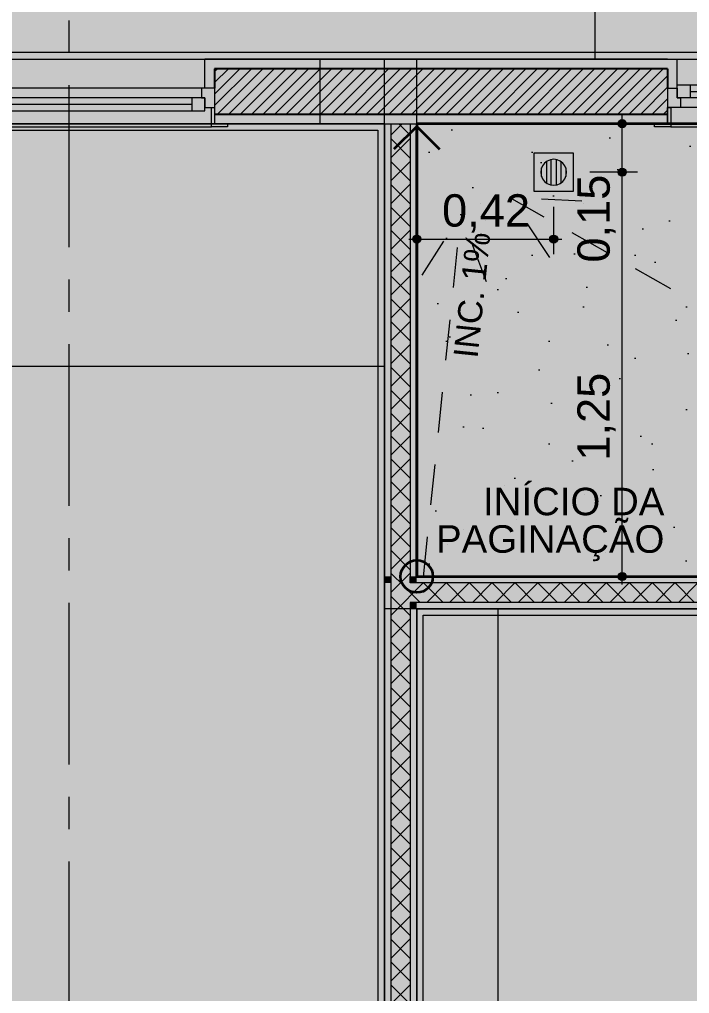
# Model space of a CAD drawing. Header units: metres. Extents: x -77 to -41.1, y -68 to -27.7.
# Drawn here: x -60.292 to -58.221, y -49.99 to -46.978 of the extents above; entities that cross this region are included whole.
import ezdxf
from ezdxf.enums import TextEntityAlignment as Align

# ---------------------------------------------------------------- set-up
doc = ezdxf.new("R2010")
doc.units = ezdxf.units.M
doc.header["$MEASUREMENT"] = 0
for name, pattern in [('Dashed', [0.07, 0.045, -0.025]), ('Dot & Dashed', [0.6, 0.5, -0.05, 0, -0.05]), ('HIDDEN2', [0.1875, 0.125, -0.0625])]:
    doc.linetypes.add(name, pattern=pattern)
for name, color, linetype, lineweight in [('0_Caneta_No__99', 7, 'Continuous', 20), ('Concreto moldado in loco_Pilares.IFC Model_Caneta_No__241', 7, 'Continuous', 13), ('Concreto moldado in loco_Pilares.IFC Model_Caneta_No__4', 7, 'Continuous', 20), ('Janelas Archicad_Caneta_No__10', 7, 'Continuous', 5), ('Janelas Archicad_Caneta_No__241', 7, 'Continuous', 13), ('LAJES.EST_Caneta_No__96', 252, 'Continuous', 0), ('NOTAS PISOS_Caneta_No__98', 7, 'Continuous', 0), ('PAREDE CONSTRUIR_Caneta_No__241', 7, 'Continuous', 13), ('PAREDE CONSTRUIR_Caneta_No__3', 7, 'Continuous', 25), ('PAREDE CONSTRUIR_Caneta_No__83', 84, 'Continuous', 0), ('PISO - Rodapé_Caneta_No__11', 7, 'Continuous', 5), ('PISO_Caneta_No__1', 7, 'Continuous', 35), ('PISO_Caneta_No__241', 7, 'Continuous', 13), ('RALO_Caneta_No__96', 252, 'Continuous', 0)]:
    doc.layers.add(name, color=color, linetype=linetype, lineweight=lineweight)
for name, color, linetype in [('Concreto moldado in loco_Pilares.IFC Model', 7, 'Continuous'), ('COTAS PISOS', 7, 'Continuous'), ('Janelas Archicad', 7, 'Continuous'), ('PAREDE CONSTRUIR', 7, 'Continuous')]:
    doc.layers.add(name, color=color, linetype=linetype)
for name, color, linetype, lineweight, true_color in [('COTAS PISOS_Caneta_No__25', 7, 'Continuous', 13, 0x982312), ('Janelas Archicad_Caneta_No__9', 7, 'Continuous', 5, 0x020202), ('LAJES.EST_Caneta_No__18', 7, 'Continuous', 0, 0xdfdfdf), ('LAJES.EST_Caneta_No__254', 7, 'Continuous', 0, 0xd1c9ad), ('NOTAS PISOS_Caneta_No__12', 7, 'Continuous', 0, 0x030303), ('PISO_Caneta_No__24', 7, 'Continuous', 40, 0x851f10), ('PISO_Caneta_No__97', 7, 'Continuous', 5, 0x6b6b6b), ('RALO_Caneta_No__19', 7, 'Continuous', 0, 0xe9e9e9), ('ZONA_Caneta_No__56', 7, 'Continuous', 0, 0xffe495)]:
    doc.layers.add(name, color=color, linetype=linetype, lineweight=lineweight, true_color=true_color)
doc.styles.add('GENERATED_STYLE_1', font='arial.ttf')
doc.dimstyles.new('GENERATED_STYLE__1', dxfattribs={"dimtxt": 0.1, "dimasz": 0.0475, "dimexe": 0.18, "dimexo": 0.1, "dimgap": 0, "dimtad": 1, "dimtih": 1, "dimtoh": 1, "dimzin": 0, "dimdsep": 46, "dimtxsty": 'GENERATED_STYLE_1', "dimblk": 'ARROWHEAD_11', "dimblk1": 'ARROWHEAD_11', "dimblk2": 'ARROWHEAD_11', "dimcen": 0.09, "dimclrd": 256, "dimclre": 256, "dimclrt": 256, "dimadec": 0, "dimazin": 0, "dimtfac": 1, "dimtdec": 4, "dimtmove": 0, "dimatfit": 3, "dimfxl": 0, "dimtolj": 1, "dimtzin": 0, "dimarcsym": 0})
doc.dimstyles.new('GENERATED_STYLE__2', dxfattribs={"dimtxt": 0.1, "dimasz": 0.0475, "dimexe": 0.18, "dimexo": 0.1, "dimgap": 0, "dimtad": 1, "dimzin": 0, "dimdsep": 46, "dimtxsty": 'GENERATED_STYLE_1', "dimblk": 'ARROWHEAD_11', "dimblk1": 'ARROWHEAD_11', "dimblk2": 'ARROWHEAD_11', "dimcen": 0.09, "dimclrd": 256, "dimclre": 256, "dimclrt": 256, "dimadec": 0, "dimazin": 0, "dimtfac": 1, "dimtdec": 4, "dimtmove": 0, "dimatfit": 3, "dimfxl": 0, "dimtolj": 1, "dimtzin": 0, "dimarcsym": 0})
pattern_1 = [(45, (0, 0.5), (-0.159099, 0.159099), [0, -0.15, 0, -0.225]), (110, (0.5, 0.5), (0.21143084, 0.07695453), [0, -0.11, 0, -0.19])]
pattern_2 = [(45, (0, 0), (-0.03535534, 0.03535534), []), (135, (0, 0), (0.03535534, 0.03535534), [])]
pattern_3 = [(45, (0, 0), (-0.0176776695, 0.0176776695), [])]

# ---------------------------------------------------------------- blocks, each defined once
blk = doc.blocks.new('Horizontal Multi-Sash Window 26_5')
at = {"layer": 'Janelas Archicad', "linetype": 'Continuous', "lineweight": 0, "true_color": 0xffffff}
for points in [[(-1.25, 0), (1.25, 0), (1.25, 0.05), (1.24, 0.06), (-1.24, 0.06), (-1.25, 0.05)], [(-1.25, 0), (-1.25, -0.06), (-1.21, -0.06), (-1.21, -0.03), (-1.22, -0.03), (-1.22, 0)], [(-1.22, 0.01), (-1.22, -0.03), (-1.18, -0.03), (-1.18, 0.01)], [(-0.46, 0.01), (-1.18, 0.01), (-1.18, -0.03), (-1.21, -0.03), (-1.21, -0.06), (-0.43, -0.06), (-0.43, -0.03), (-0.46, -0.03)], [(-0.46, -0.03), (-0.46, 0.01), (-1.18, 0.01), (-1.18, -0.03)], [(-0.42, -0.03), (-0.42, 0.01), (-0.46, 0.01), (-0.46, -0.03)], [(-0.41, -0.06), (-0.41, 0), (-0.42, 0), (-0.42, -0.03), (-0.43, -0.03), (-0.43, -0.06)], [(-0.41, 0), (-0.41, -0.06), (-0.39, -0.06), (-0.39, -0.03), (-0.4, -0.03), (-0.4, 0)], [(-0.4, 0.01), (-0.4, -0.03), (-0.36, -0.03), (-0.36, 0.01)], [(0.36, 0.01), (-0.36, 0.01), (-0.36, -0.03), (-0.39, -0.03), (-0.39, -0.06), (0.39, -0.06), (0.39, -0.03), (0.36, -0.03)], [(0.36, -0.03), (0.36, 0.01), (-0.36, 0.01), (-0.36, -0.03)], [(0.4, -0.03), (0.4, 0.01), (0.36, 0.01), (0.36, -0.03)], [(0.41, -0.06), (0.41, 0), (0.4, 0), (0.4, -0.03), (0.39, -0.03), (0.39, -0.06)], [(0.41, 0), (0.41, -0.06), (0.43, -0.06), (0.43, -0.03), (0.42, -0.03), (0.42, 0)], [(0.42, 0.01), (0.42, -0.03), (0.46, -0.03), (0.46, 0.01)], [(1.18, 0.01), (0.46, 0.01), (0.46, -0.03), (0.43, -0.03), (0.43, -0.06), (1.21, -0.06), (1.21, -0.03), (1.18, -0.03)], [(1.18, -0.03), (1.18, 0.01), (0.46, 0.01), (0.46, -0.03)], [(1.22, -0.03), (1.22, 0.01), (1.18, 0.01), (1.18, -0.03)], [(1.25, -0.06), (1.25, 0), (1.22, 0), (1.22, -0.03), (1.21, -0.03), (1.21, -0.06)]]:
    blk.add_hatch(color=7, dxfattribs=at).paths.add_polyline_path(points)
at = {"layer": 'Janelas Archicad_Caneta_No__10', "color": 7, "linetype": 'Continuous', "lineweight": 5}
for p, q in [((-1.24, 0.06), (-1.29, 0.06)), ((-1.29, 0.06), (-1.29, 0.05)), ((-1.29, 0.05), (-1.24, 0.05)), ((-1.24, 0.05), (-1.25, 0.05)), ((-1.25, 0.05), (-1.25, 0)), ((-1.24, 0.05), (-1.24, 0.06)), ((-1.24, 0), (-1.24, 0.05)), ((1.29, 0.06), (1.24, 0.06)), ((1.24, 0.06), (1.24, 0.05)), ((1.25, 0.05), (1.24, 0.05)), ((1.24, 0.05), (1.24, 0)), ((1.24, 0.05), (1.29, 0.05)), ((1.25, 0), (1.25, 0.05)), ((1.29, 0.05), (1.29, 0.06)), ((-1.25, 0), (-1.24, 0)), ((1.24, 0), (1.25, 0))]:
    blk.add_line(p, q, dxfattribs=at)
at = {"layer": 'Janelas Archicad_Caneta_No__241', "color": 7, "linetype": 'Continuous', "lineweight": 13}
for p, q in [((-1.29, 0.05), (-1.25, 0.05)), ((-1.25, 0.02), (-1.25, 0.05)), ((1.25, 0.02), (1.25, 0.05)), ((1.25, 0.05), (1.29, 0.05)), ((-1.25, 0), (-1.25, 0.02)), ((-1.25, -0.06), (-1.25, 0)), ((1.25, 0), (1.25, 0.02)), ((1.25, -0.06), (1.25, 0)), ((-1.22, -0.06), (-1.22, -0.15)), ((1.22, -0.06), (1.22, -0.15)), ((-1.25, -0.15), (-1.22, -0.15)), ((1.25, -0.15), (1.22, -0.15))]:
    blk.add_line(p, q, dxfattribs=at)
at = {"layer": 'Janelas Archicad_Caneta_No__9', "color": 18, "linetype": 'Dashed', "lineweight": 5, "true_color": 0x020202}
blk.add_line((-1.25, 0.05), (1.25, 0.05), dxfattribs=at)
at = {"layer": 'Janelas Archicad_Caneta_No__9', "color": 18, "linetype": 'Continuous', "lineweight": 5, "true_color": 0x020202}
for p, q in [((-1.24, 0.06), (1.24, 0.06)), ((-1.25, 0), (-1.22, 0)), ((-1.22, 0.01), (-1.18, 0.01)), ((-1.22, -0.03), (-1.22, 0.01)), ((-1.22, 0), (-1.22, -0.03)), ((-1.18, 0.01), (-0.46, 0.01)), ((-1.18, 0.01), (-1.18, -0.03)), ((-1.18, 0.01), (-0.46, 0.01)), ((-0.46, -0.03), (-0.46, 0.01)), ((-0.46, 0.01), (-0.42, 0.01)), ((-0.42, 0.01), (-0.42, -0.03)), ((-0.42, -0.03), (-0.42, 0)), ((-0.42, 0), (-0.41, 0)), ((-0.41, 0), (-0.4, 0)), ((-0.4, 0.01), (-0.36, 0.01)), ((-0.4, -0.03), (-0.4, 0.01)), ((-0.4, 0), (-0.4, -0.03)), ((-0.36, 0.01), (0.36, 0.01)), ((-0.36, 0.01), (-0.36, -0.03)), ((-0.36, 0.01), (0.36, 0.01)), ((0.36, -0.03), (0.36, 0.01)), ((0.36, 0.01), (0.4, 0.01)), ((0.4, 0.01), (0.4, -0.03)), ((0.4, -0.03), (0.4, 0)), ((0.4, 0), (0.41, 0)), ((0.41, 0), (0.42, 0)), ((0.42, 0.01), (0.46, 0.01)), ((0.42, -0.03), (0.42, 0.01)), ((0.42, 0), (0.42, -0.03)), ((0.46, 0.01), (1.18, 0.01)), ((0.46, 0.01), (0.46, -0.03)), ((0.46, 0.01), (1.18, 0.01)), ((1.18, -0.03), (1.18, 0.01)), ((1.18, 0.01), (1.22, 0.01)), ((1.22, 0.01), (1.22, -0.03)), ((1.22, -0.03), (1.22, 0)), ((1.22, 0), (1.25, 0)), ((-1.22, -0.03), (-1.21, -0.03)), ((-1.18, -0.03), (-1.22, -0.03)), ((-1.21, -0.03), (-1.21, -0.06)), ((-1.18, -0.01), (-0.46, -0.01)), ((-0.46, -0.03), (-1.18, -0.03)), ((-0.42, -0.03), (-0.46, -0.03)), ((-0.43, -0.06), (-0.43, -0.03)), ((-0.43, -0.03), (-0.42, -0.03)), ((-0.4, -0.03), (-0.39, -0.03)), ((-0.36, -0.03), (-0.4, -0.03)), ((-0.39, -0.03), (-0.39, -0.06)), ((-0.36, -0.01), (0.36, -0.01)), ((0.36, -0.03), (-0.36, -0.03)), ((0.4, -0.03), (0.36, -0.03)), ((0.39, -0.06), (0.39, -0.03)), ((0.39, -0.03), (0.4, -0.03)), ((0.42, -0.03), (0.43, -0.03)), ((0.46, -0.03), (0.42, -0.03)), ((0.43, -0.03), (0.43, -0.06)), ((0.46, -0.01), (1.18, -0.01)), ((1.18, -0.03), (0.46, -0.03)), ((1.22, -0.03), (1.18, -0.03)), ((1.21, -0.06), (1.21, -0.03)), ((1.21, -0.03), (1.22, -0.03)), ((-1.21, -0.06), (-1.25, -0.06)), ((-0.43, -0.06), (-1.21, -0.06)), ((-0.41, -0.06), (-0.43, -0.06)), ((-0.39, -0.06), (-0.41, -0.06)), ((0.39, -0.06), (-0.39, -0.06)), ((0.41, -0.06), (0.39, -0.06)), ((0.43, -0.06), (0.41, -0.06)), ((1.21, -0.06), (0.43, -0.06)), ((1.25, -0.06), (1.21, -0.06)), ((-1.22, -0.15), (1.22, -0.15))]:
    blk.add_line(p, q, dxfattribs=at)
blk = doc.blocks.new('Horizontal Multi-Sash Window 26_2')
at = {"layer": 'Janelas Archicad', "linetype": 'Continuous', "lineweight": 0, "true_color": 0xffffff}
for points in [[(-0.4, 0), (-0.4, -0.06), (-0.36, -0.06), (-0.36, -0.03), (-0.37, -0.03), (-0.37, 0)], [(-0.37, 0.01), (-0.37, -0.03), (-0.33, -0.03), (-0.33, 0.01)], [(0.33, 0.01), (-0.33, 0.01), (-0.33, -0.03), (-0.36, -0.03), (-0.36, -0.06), (0.36, -0.06), (0.36, -0.03), (0.33, -0.03)], [(0.33, -0.03), (0.33, 0.01), (-0.33, 0.01), (-0.33, -0.03)], [(0.37, -0.03), (0.37, 0.01), (0.33, 0.01), (0.33, -0.03)], [(0.4, -0.06), (0.4, 0), (0.37, 0), (0.37, -0.03), (0.36, -0.03), (0.36, -0.06)], [(-0.4, -0.06), (-0.4, -0.11), (-0.39, -0.12), (0.39, -0.12), (0.4, -0.11), (0.4, -0.06)]]:
    blk.add_hatch(color=7, dxfattribs=at).paths.add_polyline_path(points)
at = {"layer": 'Janelas Archicad_Caneta_No__10', "color": 7, "linetype": 'Continuous', "lineweight": 5}
for p, q in [((-0.4, -0.11), (-0.4, -0.06)), ((-0.4, -0.06), (-0.39, -0.06)), ((-0.39, -0.06), (-0.39, -0.11)), ((0.39, -0.11), (0.39, -0.06)), ((0.39, -0.06), (0.4, -0.06)), ((0.4, -0.06), (0.4, -0.11)), ((-0.44, -0.12), (-0.44, -0.11)), ((-0.44, -0.11), (-0.39, -0.11)), ((-0.39, -0.12), (-0.44, -0.12)), ((-0.39, -0.11), (-0.4, -0.11)), ((-0.39, -0.11), (-0.39, -0.12)), ((0.4, -0.11), (0.39, -0.11)), ((0.39, -0.11), (0.44, -0.11)), ((0.39, -0.12), (0.39, -0.11)), ((0.44, -0.12), (0.39, -0.12)), ((0.44, -0.11), (0.44, -0.12))]:
    blk.add_line(p, q, dxfattribs=at)
at = {"layer": 'Janelas Archicad_Caneta_No__241', "color": 7, "linetype": 'Continuous', "lineweight": 13}
for p, q in [((-0.4, 0.09), (-0.37, 0.09)), ((-0.37, 0), (-0.37, 0.09)), ((0.4, 0.09), (0.37, 0.09)), ((0.37, 0), (0.37, 0.09)), ((-0.4, 0), (-0.4, -0.06)), ((0.4, 0), (0.4, -0.06)), ((-0.4, -0.06), (-0.4, -0.08)), ((0.4, -0.06), (0.4, -0.08)), ((-0.4, -0.08), (-0.4, -0.11)), ((0.4, -0.08), (0.4, -0.11)), ((-0.44, -0.11), (-0.4, -0.11)), ((0.4, -0.11), (0.44, -0.11))]:
    blk.add_line(p, q, dxfattribs=at)
at = {"layer": 'Janelas Archicad_Caneta_No__9', "color": 18, "linetype": 'Continuous', "lineweight": 5, "true_color": 0x020202}
for p, q in [((-0.37, 0.09), (0.37, 0.09)), ((-0.4, 0), (-0.37, 0)), ((-0.37, 0.01), (-0.33, 0.01)), ((-0.37, -0.03), (-0.37, 0.01)), ((-0.37, 0), (-0.37, -0.03)), ((-0.33, 0.01), (0.33, 0.01)), ((-0.33, 0.01), (-0.33, -0.03)), ((-0.33, 0.01), (0.33, 0.01)), ((0.33, -0.03), (0.33, 0.01)), ((0.33, 0.01), (0.37, 0.01)), ((0.37, 0.01), (0.37, -0.03)), ((0.37, -0.03), (0.37, 0)), ((0.37, 0), (0.4, 0)), ((-0.37, -0.03), (-0.36, -0.03)), ((-0.33, -0.03), (-0.37, -0.03)), ((-0.36, -0.03), (-0.36, -0.06)), ((-0.33, -0.01), (0.33, -0.01)), ((0.33, -0.03), (-0.33, -0.03)), ((0.37, -0.03), (0.33, -0.03)), ((0.36, -0.06), (0.36, -0.03)), ((0.36, -0.03), (0.37, -0.03)), ((-0.36, -0.06), (-0.4, -0.06)), ((0.36, -0.06), (-0.36, -0.06)), ((0.4, -0.06), (0.36, -0.06)), ((-0.39, -0.12), (0.39, -0.12))]:
    blk.add_line(p, q, dxfattribs=at)
at = {"layer": 'Janelas Archicad_Caneta_No__9', "color": 18, "linetype": 'Dashed', "lineweight": 5, "true_color": 0x020202}
blk.add_line((-0.4, -0.11), (0.4, -0.11), dxfattribs=at)
blk = doc.blocks.new('Símbolo Inclinação 20_2')
at = {"layer": 'NOTAS PISOS_Caneta_No__98', "color": 7, "linetype": 'HIDDEN2', "lineweight": 0}
for p in [(2.1728, 0.1), (0, 0), (2.1728, -0.1)]:
    blk.add_line(p, (2.3728, 0), dxfattribs=at)
at = {"layer": 'NOTAS PISOS_Caneta_No__98', "color": 7, "linetype": 'HIDDEN2', "lineweight": 0, "style": 'GENERATED_STYLE_1'}
blk.add_attdef('txt', text='', height=0.075, dxfattribs=at).set_placement((0.7597, 0.0278), align=Align.BOTTOM_LEFT)
blk = doc.blocks.new('Símbolo Inclinação 20_4')
at = {"layer": 'NOTAS PISOS_Caneta_No__98', "color": 7, "linetype": 'HIDDEN2', "lineweight": 0}
for p in [(0.9284, 0.1), (0, 0), (0.9284, -0.1)]:
    blk.add_line(p, (1.1284, 0), dxfattribs=at)
at = {"layer": 'NOTAS PISOS_Caneta_No__98', "color": 7, "linetype": 'HIDDEN2', "lineweight": 0, "style": 'GENERATED_STYLE_1'}
blk.add_attdef('txt', text='', height=0.075, rotation=180, dxfattribs=at).set_placement((1.0561, 0.1442), align=Align.BOTTOM_LEFT)
blk = doc.blocks.new('*D184')
at = {"layer": 'COTAS PISOS_Caneta_No__25', "linetype": 'Continuous', "lineweight": 13, "true_color": 0x982312}
for points in [[(-58.4415, -47.4502), (-58.4405, -47.455), (-58.4378, -47.459), (-58.4338, -47.4617), (-58.429, -47.4627), (-58.4242, -47.4617), (-58.4201, -47.459), (-58.4174, -47.455), (-58.4165, -47.4502), (-58.4174, -47.4454), (-58.4201, -47.4413), (-58.4242, -47.4386), (-58.429, -47.4377), (-58.4338, -47.4386), (-58.4378, -47.4413), (-58.4405, -47.4454)], [(-58.4415, -48.7001), (-58.4405, -48.7049), (-58.4378, -48.7089), (-58.4338, -48.7116), (-58.429, -48.7126), (-58.4242, -48.7116), (-58.4201, -48.7089), (-58.4174, -48.7049), (-58.4165, -48.7001), (-58.4174, -48.6953), (-58.4201, -48.6913), (-58.4242, -48.6885), (-58.429, -48.6876), (-58.4338, -48.6885), (-58.4378, -48.6913), (-58.4405, -48.6953)]]:
    blk.add_hatch(color=24, dxfattribs=at).paths.add_polyline_path(points)
at = {"layer": 'COTAS PISOS_Caneta_No__25', "color": 24, "linetype": 'Continuous', "lineweight": 13, "true_color": 0x982312}
for p, q in [((-58.4415, -47.4502), (-58.529, -47.4502)), ((-58.429, -48.6876), (-58.429, -47.4627)), ((-58.3821, -47.4502), (-58.4165, -47.4502)), ((-58.4415, -48.7001), (-58.529, -48.7001)), ((-58.429, -48.7251), (-58.429, -48.7126)), ((-58.3821, -48.7001), (-58.4165, -48.7001))]:
    blk.add_line(p, q, dxfattribs=at)
for centre in [(-58.429, -47.4502), (-58.429, -48.7001)]:
    blk.add_circle(centre, 0.0125, dxfattribs=at)
at = {"layer": 'COTAS PISOS_Caneta_No__25', "color": 24, "lineweight": 13, "true_color": 0x982312, "char_height": 0.1, "attachment_point": 7, "rotation": 90, "style": 'GENERATED_STYLE_1'}
for s, insert in [('\\A1;{\\pql;\\fArial|b0|i0|c0|p0;\\W1.000000;0,15}', (-58.449, -47.7296)), ('\\A1;{\\pql;\\fArial|b0|i0|c0|p0;\\W1.000000;1,25}', (-58.449, -48.3421))]:
    blk.add_mtext(s, dxfattribs=dict(at, insert=insert))
blk = doc.blocks.new('ARROWHEAD_11')
at = {"color": 0, "linetype": 'Continuous', "lineweight": 0}
blk.add_line((0, 0), (-1, 0), dxfattribs=at)
at = {"color": 0, "linetype": 'Continuous', "lineweight": 0, "const_width": 0.25, "flags": 128}
blk.add_lwpolyline([(-0.125, 0, 1), (0.125, 0, 1)], format="xyb", close=True, dxfattribs=at)
blk = doc.blocks.new('*D185')
at = {"layer": 'COTAS PISOS_Caneta_No__25', "linetype": 'Continuous', "lineweight": 13, "true_color": 0x982312}
for points in [[(-58.4415, -47.3002), (-58.4405, -47.305), (-58.4378, -47.309), (-58.4338, -47.3117), (-58.429, -47.3127), (-58.4242, -47.3117), (-58.4201, -47.309), (-58.4174, -47.305), (-58.4165, -47.3002), (-58.4174, -47.2954), (-58.4201, -47.2913), (-58.4242, -47.2886), (-58.429, -47.2877), (-58.4338, -47.2886), (-58.4378, -47.2913), (-58.4405, -47.2954)], [(-58.4415, -47.4502), (-58.4405, -47.455), (-58.4378, -47.459), (-58.4338, -47.4617), (-58.429, -47.4627), (-58.4242, -47.4617), (-58.4201, -47.459), (-58.4174, -47.455), (-58.4165, -47.4502), (-58.4174, -47.4454), (-58.4201, -47.4413), (-58.4242, -47.4386), (-58.429, -47.4377), (-58.4338, -47.4386), (-58.4378, -47.4413), (-58.4405, -47.4454)]]:
    blk.add_hatch(color=24, dxfattribs=at).paths.add_polyline_path(points)
at = {"layer": 'COTAS PISOS_Caneta_No__25', "color": 24, "linetype": 'Continuous', "lineweight": 13, "true_color": 0x982312}
for p, q in [((-58.429, -47.2877), (-58.429, -47.2752)), ((-58.4415, -47.3002), (-58.529, -47.3002)), ((-58.3821, -47.3002), (-58.4165, -47.3002)), ((-58.429, -47.4377), (-58.429, -47.3127)), ((-58.4415, -47.4502), (-58.529, -47.4502)), ((-58.3821, -47.4502), (-58.4165, -47.4502))]:
    blk.add_line(p, q, dxfattribs=at)
for centre in [(-58.429, -47.3002), (-58.429, -47.4502)]:
    blk.add_circle(centre, 0.0125, dxfattribs=at)
blk = doc.blocks.new('*D186')
at = {"layer": 'COTAS PISOS_Caneta_No__25', "linetype": 'Continuous', "lineweight": 13, "true_color": 0x982312}
for points in [[(-59.0765, -47.6569), (-59.0756, -47.6617), (-59.0729, -47.6657), (-59.0688, -47.6684), (-59.064, -47.6694), (-59.0593, -47.6684), (-59.0552, -47.6657), (-59.0525, -47.6617), (-59.0515, -47.6569), (-59.0525, -47.6521), (-59.0552, -47.648), (-59.0593, -47.6453), (-59.064, -47.6444), (-59.0688, -47.6453), (-59.0729, -47.648), (-59.0756, -47.6521)], [(-58.6532, -47.6569), (-58.6523, -47.6617), (-58.6496, -47.6657), (-58.6455, -47.6684), (-58.6407, -47.6694), (-58.6359, -47.6684), (-58.6319, -47.6657), (-58.6292, -47.6617), (-58.6282, -47.6569), (-58.6292, -47.6521), (-58.6319, -47.648), (-58.6359, -47.6453), (-58.6407, -47.6444), (-58.6455, -47.6453), (-58.6496, -47.648), (-58.6523, -47.6521)]]:
    blk.add_hatch(color=24, dxfattribs=at).paths.add_polyline_path(points)
at = {"layer": 'COTAS PISOS_Caneta_No__25', "color": 24, "linetype": 'Continuous', "lineweight": 13, "true_color": 0x982312}
for p, q in [((-59.064, -47.6444), (-59.064, -47.5569)), ((-58.6407, -47.6444), (-58.6407, -47.5569)), ((-59.089, -47.6569), (-59.0765, -47.6569)), ((-59.064, -47.7038), (-59.064, -47.6694)), ((-59.0515, -47.6569), (-58.6532, -47.6569)), ((-58.6407, -47.7038), (-58.6407, -47.6694)), ((-58.6282, -47.6569), (-58.6157, -47.6569))]:
    blk.add_line(p, q, dxfattribs=at)
for centre in [(-59.064, -47.6569), (-58.6407, -47.6569)]:
    blk.add_circle(centre, 0.0125, dxfattribs=at)
at = {"layer": 'COTAS PISOS_Caneta_No__25', "color": 24, "lineweight": 13, "true_color": 0x982312, "insert": (-58.9858, -47.6369), "char_height": 0.1, "attachment_point": 7, "style": 'GENERATED_STYLE_1'}
blk.add_mtext('\\A1;{\\pql;\\fArial|b0|i0|c0|p0;\\W1.000000;0,42}', dxfattribs=at)
blk = doc.blocks.new('Rectangular Floor Drain 26')
at = {"layer": 'RALO_Caneta_No__19', "linetype": 'Continuous', "lineweight": 0, "true_color": 0xe9e9e9}
h = blk.add_hatch(color=254, dxfattribs=at)
h.paths.add_polyline_path([(-0.06, 0.06), (-0.06, -0.06), (0.06, -0.06), (0.06, 0.06)])
h.paths.add_polyline_path([(0.04, 0), (0.0386, -0.0104), (0.0346, -0.02), (0.0283, -0.0283), (0.02, -0.0346), (0.0104, -0.0386), (0, -0.04), (-0.0104, -0.0386), (-0.02, -0.0346), (-0.0283, -0.0283), (-0.0346, -0.02), (-0.0386, -0.0104), (-0.04, 0), (-0.0386, 0.0104), (-0.0346, 0.02), (-0.0283, 0.0283), (-0.02, 0.0346), (-0.0104, 0.0386), (0, 0.04), (0.0104, 0.0386), (0.02, 0.0346), (0.0283, 0.0283), (0.0346, 0.02), (0.0386, 0.0104)], flags=0)
for points in [[(-0.0283, 0.0283), (-0.0327, 0.0225), (0.0327, 0.0225), (0.0283, 0.0283), (0.02, 0.0346), (0.0131, 0.0375), (-0.0131, 0.0375), (-0.02, 0.0346)], [(-0.0131, 0.0375), (0.0131, 0.0375), (0.0104, 0.0386), (0, 0.04), (-0.0104, 0.0386)], [(-0.039, 0.0075), (-0.04, 0), (-0.039, -0.0075), (0.039, -0.0075), (0.04, 0), (0.039, 0.0075)], [(-0.0386, 0.0104), (-0.039, 0.0075), (0.039, 0.0075), (0.0386, 0.0104), (0.0346, 0.02), (0.0327, 0.0225), (-0.0327, 0.0225), (-0.0346, 0.02)], [(-0.039, -0.0075), (-0.0386, -0.0104), (-0.0346, -0.02), (-0.0327, -0.0225), (0.0327, -0.0225), (0.0346, -0.02), (0.0386, -0.0104), (0.039, -0.0075)], [(-0.0327, -0.0225), (-0.0283, -0.0283), (-0.02, -0.0346), (-0.0131, -0.0375), (0.0131, -0.0375), (0.02, -0.0346), (0.0283, -0.0283), (0.0327, -0.0225)], [(0.0131, -0.0375), (-0.0131, -0.0375), (-0.0104, -0.0386), (0, -0.04), (0.0104, -0.0386)]]:
    blk.add_hatch(color=254, dxfattribs=at).paths.add_polyline_path(points)
at = {"layer": 'RALO_Caneta_No__96', "color": 252, "linetype": 'Continuous', "lineweight": 0}
for p, q in [((-0.06, 0.06), (-0.06, -0.06)), ((0.06, 0.06), (-0.06, 0.06)), ((-0.0283, 0.0283), (-0.02, 0.0346)), ((-0.02, 0.0346), (-0.0104, 0.0386)), ((0.0131, 0.0375), (-0.0131, 0.0375)), ((-0.0104, 0.0386), (0, 0.04)), ((0, 0.04), (0.0104, 0.0386)), ((0.0104, 0.0386), (0.02, 0.0346)), ((0.02, 0.0346), (0.0283, 0.0283)), ((0.06, -0.06), (0.06, 0.06)), ((-0.04, 0), (-0.0386, 0.0104)), ((-0.0386, -0.0104), (-0.04, 0)), ((0.039, 0.0075), (-0.039, 0.0075)), ((-0.0386, 0.0104), (-0.0346, 0.02)), ((-0.0346, 0.02), (-0.0283, 0.0283)), ((-0.0327, 0.0225), (0.0327, 0.0225)), ((0.0283, 0.0283), (0.0346, 0.02)), ((0.0346, 0.02), (0.0386, 0.0104)), ((0.0386, 0.0104), (0.04, 0)), ((0.04, 0), (0.0386, -0.0104)), ((-0.039, -0.0075), (0.039, -0.0075)), ((-0.0346, -0.02), (-0.0386, -0.0104)), ((-0.0283, -0.0283), (-0.0346, -0.02)), ((0.0327, -0.0225), (-0.0327, -0.0225)), ((-0.02, -0.0346), (-0.0283, -0.0283)), ((0.0283, -0.0283), (0.02, -0.0346)), ((0.0346, -0.02), (0.0283, -0.0283)), ((0.0386, -0.0104), (0.0346, -0.02)), ((-0.06, -0.06), (0.06, -0.06)), ((-0.0104, -0.0386), (-0.02, -0.0346)), ((-0.0131, -0.0375), (0.0131, -0.0375)), ((0, -0.04), (-0.0104, -0.0386)), ((0.0104, -0.0386), (0, -0.04)), ((0.02, -0.0346), (0.0104, -0.0386))]:
    blk.add_line(p, q, dxfattribs=at)
blk = doc.blocks.new('símbolo_paginação de piso(1)(3)')
at = {"layer": 'PISO_Caneta_No__24', "linetype": 'Continuous', "lineweight": 0, "true_color": 0x210704}
blk.add_hatch(color=18, dxfattribs=at).paths.add_polyline_path([(2, 1.3999), (0, 1.3999), (0, 0), (2, 0)])
at = {"layer": 'PISO_Caneta_No__1', "color": 7, "linetype": 'Continuous', "lineweight": 35}
for p, q in [((0, 1.3916), (-0.0707, 1.3209)), ((0, 0), (0, 1.3916)), ((0, 1.3916), (0.0707, 1.3209)), ((1.3916, 0), (1.3209, 0.0707)), ((0, 0), (1.3916, 0)), ((1.3916, 0), (1.3209, -0.0707))]:
    blk.add_line(p, q, dxfattribs=at)
at = {"layer": 'PISO_Caneta_No__1', "color": 7, "linetype": 'Continuous', "lineweight": 35, "flags": 128}
blk.add_lwpolyline([(2, 1.3999), (0, 1.3999), (0, 0), (2, 0)], close=True, dxfattribs=at)
at = {"layer": 'PISO_Caneta_No__1', "color": 7, "linetype": 'Continuous', "lineweight": 35}
blk.add_circle((0, 0), 0.05, dxfattribs=at)

msp = doc.modelspace()

# ---------------------------------------------------------------- hatches: boundary and pattern name
at = {"layer": 'Concreto moldado in loco_Pilares.IFC Model', "linetype": 'Continuous', "lineweight": 0, "true_color": 0x000000}
msp.add_hatch(color=18, dxfattribs=at).paths.add_polyline_path([(-59.064, -47.3002), (-59.064, -47.1002), (-59.364, -47.1002), (-59.364, -47.3002)])
at = {"layer": 'LAJES.EST_Caneta_No__18', "linetype": 'Continuous', "lineweight": 0, "true_color": 0xdfdfdf}
h = msp.add_hatch(dxfattribs=at)
h.set_pattern_fill('Piso_Externo__0003', color=254, style=0, pattern_type=2)
h.set_pattern_definition([(45, (0, 0.6), (-0.1909188, 0.1909188), [0, -0.18, 0, -0.27]), (110, (0.6, 0.6), (0.253717, 0.09234544), [0, -0.132, 0, -0.228])])
h.paths.add_polyline_path([(-76.514, -65.1016), (-73.814, -65.1016, -0.414214), (-75.814, -67.1016), (-66.814, -67.1016, -0.414214), (-68.814, -65.1016), (-68.814, -62.301), (-68.814, -45.4002, -0.414214), (-66.514, -43.1002), (-65.914, -43.1002), (-65.914, -42.3002), (-66.514, -42.3002), (-66.514, -38.2041), (-65.114, -38.2041), (-65.114, -36.7038), (-66.514, -36.7038), (-66.514, -32.5997), (-65.114, -32.5997), (-56.714, -32.5997), (-53.814, -32.5997), (-44.014, -32.5997), (-44.014, -42.3002), (-53.814, -42.3002), (-53.814, -47.1002), (-44.014, -47.1002), (-44.014, -50.8516), (-45.6136, -50.8516), (-45.6136, -52.3506), (-44.014, -52.3506), (-44.014, -60.3006), (-48.9163, -60.3006), (-48.9163, -61.1006), (-44.3609, -61.1006), (-44.3609, -67.1016), (-44.014, -67.1016), (-41.514, -67.1016), (-41.514, -28.1016), (-41.714, -28.1016), (-41.714, -60.3006), (-43.014, -60.3006), (-43.014, -30.0016), (-66.514, -30.0016), (-66.514, -28.1016), (-76.514, -28.1016)])
h.paths.add_polyline_path([(-73.814, -45.1016), (-76.314, -45.1016), (-76.314, -43.0892), (-75.7984, -43.0908, -0.414214), (-73.8139, -45.0876)], flags=0)
h.paths.add_polyline_path([(-73.814, -45.5846, -0.009328), (-73.814, -45.6604)], flags=0)
h.paths.add_polyline_path([(-52.814, -46.3002), (-52.814, -43.1002), (-44.014, -43.1002), (-44.014, -46.3002)], flags=0)
h.paths.add_polyline_path([(-67.714, -34.1), (-76.314, -34.1), (-76.314, -32.5997), (-67.714, -32.5997)], flags=0)
at = {"layer": 'LAJES.EST_Caneta_No__254', "linetype": 'Continuous', "lineweight": 0, "true_color": 0xd1c9ad}
h = msp.add_hatch(dxfattribs=at)
h.set_pattern_fill('Haie_OD_0003', color=9, style=0, pattern_type=2)
h.set_pattern_definition(pattern_1)
h.paths.add_polyline_path([(-65.114, -47.1002), (-66.514, -47.1002), (-66.514, -60.3006), (-56.514, -60.3006), (-44.014, -60.3006), (-44.014, -56.6006), (-50.5957, -56.6006), (-50.5957, -54.2479), (-52.6157, -54.2479), (-52.6157, -52.5506), (-50.5957, -52.5506), (-45.6136, -52.5506), (-45.6136, -50.8516), (-44.014, -50.8516), (-44.014, -47.1002), (-53.814, -47.1002), (-53.814, -42.3002), (-44.014, -42.3002), (-44.014, -37.1002), (-51.174, -37.1002), (-51.174, -32.5997), (-53.814, -32.5997), (-56.714, -32.5997), (-58.7637, -32.5997), (-58.7637, -34.9038), (-63.464, -34.9038), (-63.464, -36.5038), (-65.114, -36.5038), (-65.114, -38.4037), (-63.464, -38.4037), (-63.464, -42.1002), (-65.114, -42.1002), (-65.114, -42.3002)])
h.paths.add_polyline_path([(-60.5596, -42.1002), (-60.5596, -38.4037), (-58.8637, -38.4037), (-58.8637, -42.1002)], flags=0)
h.paths.add_polyline_path([(-59.064, -48.7001), (-59.064, -47.3002), (-56.714, -47.3002), (-56.714, -48.7001)], flags=0)
at = {"layer": 'LAJES.EST_Caneta_No__96', "linetype": 'Continuous', "lineweight": 0}
h = msp.add_hatch(dxfattribs=at)
h.set_pattern_fill('Haie_OD_0003', color=252, style=0, pattern_type=2)
h.set_pattern_definition(pattern_1)
h.paths.add_polyline_path([(-59.064, -48.7001), (-56.714, -48.7001), (-56.714, -47.3002), (-59.064, -47.3002)])
at = {"layer": 'PAREDE CONSTRUIR', "linetype": 'Continuous', "lineweight": 0, "true_color": 0xffffff}
for points in [[(-59.719, -47.1002), (-62.159, -47.1002), (-62.159, -47.1902), (-59.719, -47.1902)], [(-59.719, -47.1002), (-59.719, -47.1902), (-59.689, -47.1902), (-59.689, -47.1302), (-59.689, -47.1002)], [(-59.689, -47.1002), (-59.689, -47.1302), (-59.064, -47.1302), (-59.064, -47.1002)], [(-59.064, -47.1302), (-58.289, -47.1302), (-58.289, -47.1002), (-59.064, -47.1002)], [(-58.289, -47.1002), (-58.289, -47.1302), (-58.289, -47.1902), (-58.259, -47.1902), (-58.259, -47.1002)], [(-57.519, -47.1002), (-58.259, -47.1002), (-58.259, -47.1902), (-57.519, -47.1902)], [(-59.689, -47.2702), (-59.689, -47.3002), (-59.064, -47.3002), (-59.064, -47.2702)], [(-59.064, -47.3002), (-58.289, -47.3002), (-58.289, -47.2702), (-59.064, -47.2702)], [(-59.164, -47.3002), (-59.164, -48.7001), (-59.144, -48.7001), (-59.144, -47.3002)], [(-59.084, -47.3002), (-59.084, -48.7001), (-59.064, -48.7001), (-59.064, -47.3002)], [(-59.144, -48.7201), (-59.164, -48.7001), (-59.164, -48.7201)], [(-59.144, -48.7001), (-59.164, -48.7001), (-59.144, -48.7201)], [(-59.164, -48.7201), (-59.164, -52.3506), (-59.144, -52.3506), (-59.144, -48.7201)], [(-59.084, -48.7201), (-59.064, -48.7201), (-59.064, -48.7001), (-59.084, -48.7001)], [(-59.064, -48.7201), (-56.714, -48.7201), (-56.714, -48.7001), (-59.064, -48.7001)], [(-59.064, -48.7801), (-59.084, -48.7801), (-59.064, -48.8001)], [(-59.064, -48.8001), (-59.084, -48.7801), (-59.084, -48.8001)], [(-59.064, -48.8001), (-56.714, -48.8001), (-56.714, -48.7801), (-59.064, -48.7801)], [(-59.084, -48.8001), (-59.084, -52.3506), (-59.064, -52.3506), (-59.064, -48.8001)]]:
    msp.add_hatch(color=7, dxfattribs=at).paths.add_polyline_path(points)
at = {"layer": 'PAREDE CONSTRUIR', "linetype": 'Continuous', "lineweight": 0, "true_color": 0x000000}
h = msp.add_hatch(dxfattribs=at)
h.set_pattern_fill('common_brick_0003', color=18, style=0, pattern_type=2)
h.set_pattern_definition(pattern_3)
h.paths.add_polyline_path([(-59.689, -47.1902), (-59.689, -47.2502), (-59.689, -47.2702), (-59.064, -47.2702), (-59.064, -47.1302), (-59.689, -47.1302)])
h = msp.add_hatch(dxfattribs=at)
h.set_pattern_fill('common_brick_0003', color=18, style=0, pattern_type=2)
h.set_pattern_definition(pattern_3)
h.paths.add_polyline_path([(-59.064, -47.1302), (-59.064, -47.2702), (-58.289, -47.2702), (-58.289, -47.2502), (-58.289, -47.1902), (-58.289, -47.1302)])
at = {"layer": 'PAREDE CONSTRUIR_Caneta_No__83', "linetype": 'Continuous', "lineweight": 0}
h = msp.add_hatch(dxfattribs=at)
h.set_pattern_fill('Placomur_0003', color=84, style=0, pattern_type=2)
h.set_pattern_definition(pattern_2)
h.paths.add_polyline_path([(-59.144, -47.3002), (-59.144, -48.7001), (-59.084, -48.7001), (-59.084, -47.3002)])
h = msp.add_hatch(dxfattribs=at)
h.set_pattern_fill('Placomur_0003', color=84, style=0, pattern_type=2)
h.set_pattern_definition(pattern_2)
h.paths.add_polyline_path([(-59.144, -48.7201), (-59.084, -48.7201), (-59.084, -48.7001), (-59.144, -48.7001)])
h = msp.add_hatch(dxfattribs=at)
h.set_pattern_fill('Placomur_0003', color=84, style=0, pattern_type=2)
h.set_pattern_definition(pattern_2)
h.paths.add_polyline_path([(-59.144, -48.7801), (-59.084, -48.7801), (-59.144, -48.7201)])
h = msp.add_hatch(dxfattribs=at)
h.set_pattern_fill('Placomur_0003', color=84, style=0, pattern_type=2)
h.set_pattern_definition(pattern_2)
h.paths.add_polyline_path([(-59.084, -48.7201), (-59.144, -48.7201), (-59.084, -48.7801)])
h = msp.add_hatch(dxfattribs=at)
h.set_pattern_fill('Placomur_0003', color=84, style=0, pattern_type=2)
h.set_pattern_definition(pattern_2)
h.paths.add_polyline_path([(-59.084, -48.7801), (-56.714, -48.7801), (-56.714, -48.7201), (-59.084, -48.7201)])
h = msp.add_hatch(dxfattribs=at)
h.set_pattern_fill('Placomur_0003', color=84, style=0, pattern_type=2)
h.set_pattern_definition(pattern_2)
h.paths.add_polyline_path([(-59.144, -52.3506), (-59.084, -52.3506), (-59.084, -48.7801), (-59.144, -48.7801)])
at = {"layer": 'PISO_Caneta_No__97', "linetype": 'Continuous', "lineweight": 5, "true_color": 0x6b6b6b}
h = msp.add_hatch(dxfattribs=at)
h.set_pattern_fill('Ceramica_200_x_200_0003', color=251, style=0, pattern_type=2)
h.set_pattern_definition([(0, (-56.514, -56.6006), (0, 2), []), (90, (-56.514, -56.6006), (-2, 0), [])])
h.paths.add_polyline_path([(-65.114, -36.4993), (-65.114, -38.4037), (-60.6596, -38.4037), (-60.6596, -38.2037), (-58.7637, -38.2037), (-56.714, -38.2037), (-56.714, -42.1002), (-58.7637, -42.1002), (-58.7637, -42.3002), (-60.6596, -42.3002), (-64.914, -42.3002), (-64.914, -47.3002), (-62.614, -47.3002), (-59.164, -47.3002), (-59.164, -47.1002), (-56.514, -47.1002), (-56.514, -48.8001), (-56.714, -48.8001), (-56.714, -52.3506), (-59.164, -52.3506), (-62.614, -52.3506), (-62.614, -54.0606), (-56.714, -54.0606), (-56.714, -56.6006), (-54.014, -56.6006), (-54.014, -52.3506), (-52.7157, -52.3506), (-52.7157, -52.5506), (-45.8136, -52.5506), (-45.8136, -50.8516), (-54.014, -50.8516), (-54.014, -47.1002), (-54.014, -42.1002), (-53.814, -42.1002), (-53.814, -36.7038), (-56.594, -36.7038), (-56.714, -36.7038), (-63.3639, -36.7038), (-63.364, -36.4993)])
h = msp.add_hatch(dxfattribs=at)
h.set_pattern_fill('Ceramica_200_x_200_0003', color=251, style=0, pattern_type=2)
h.set_pattern_definition([(0, (-62.814, -54.0506), (0, 2), []), (90, (-62.814, -54.0506), (-2, 0), [])])
h.paths.add_polyline_path([(-62.814, -47.3002), (-66.164, -47.3002), (-66.164, -54.0506), (-62.814, -54.0506), (-62.814, -52.3506), (-59.164, -52.3506), (-56.714, -52.3506), (-56.714, -48.8001), (-59.164, -48.8001), (-59.164, -47.3002)])
h = msp.add_hatch(dxfattribs=at)
h.set_pattern_fill('Ceramica_200_x_200_0003', color=251, style=0, pattern_type=2)
h.set_pattern_definition([(0, (-59.064, -48.7), (0, 2), []), (90, (-59.064, -48.7), (-2, 0), [])])
h.paths.add_polyline_path([(-59.064, -48.7001), (-56.714, -48.7001), (-56.714, -47.3002), (-59.064, -47.3002)])

# ---------------------------------------------------------------- linework, layer by layer
at = {"layer": '0_Caneta_No__99', "color": 7, "linetype": 'Dot & Dashed', "lineweight": 20}
msp.add_line((-60.1393, -27.9815), (-60.1393, -67.6566), dxfattribs=at)
at = {"layer": 'Concreto moldado in loco_Pilares.IFC Model_Caneta_No__241', "color": 7, "linetype": 'Continuous', "lineweight": 13, "flags": 128}
msp.add_lwpolyline([(-59.064, -47.3002), (-59.064, -47.1002), (-59.364, -47.1002), (-59.364, -47.3002)], close=True, dxfattribs=at)
at = {"layer": 'Concreto moldado in loco_Pilares.IFC Model_Caneta_No__4', "color": 7, "linetype": 'Continuous', "lineweight": 20, "flags": 128}
msp.add_lwpolyline([(-59.064, -47.3002), (-59.064, -47.1002), (-59.364, -47.1002), (-59.364, -47.3002)], close=True, dxfattribs=at)
at = {"layer": 'PAREDE CONSTRUIR_Caneta_No__241', "color": 7, "linetype": 'Continuous', "lineweight": 13}
for p, q in [((-59.719, -47.1902), (-59.719, -47.1002)), ((-59.689, -47.1002), (-59.719, -47.1002)), ((-58.289, -47.1002), (-58.259, -47.1002)), ((-58.259, -47.1902), (-58.259, -47.1002)), ((-59.689, -47.1902), (-59.719, -47.1902)), ((-59.689, -47.1902), (-59.689, -47.2502)), ((-58.289, -47.1902), (-58.289, -47.2502)), ((-58.289, -47.1902), (-58.259, -47.1902)), ((-59.689, -47.2502), (-59.689, -47.2702)), ((-58.289, -47.2502), (-58.289, -47.2702)), ((-59.689, -47.2702), (-59.689, -47.3002)), ((-58.289, -47.2702), (-58.289, -47.3002)), ((-59.689, -47.3002), (-59.649, -47.3002)), ((-59.144, -47.3002), (-59.144, -48.7001)), ((-59.084, -47.3002), (-59.084, -48.7001)), ((-58.329, -47.3002), (-58.289, -47.3002)), ((-59.144, -48.7001), (-59.144, -48.7201)), ((-59.144, -48.7001), (-59.144, -48.7201)), ((-59.144, -48.7201), (-59.144, -48.7801)), ((-59.084, -48.7201), (-59.084, -48.7001)), ((-59.084, -48.7201), (-59.084, -48.7001)), ((-56.714, -48.7201), (-59.084, -48.7201)), ((-59.144, -48.7801), (-59.144, -52.3506)), ((-59.064, -48.7801), (-59.084, -48.7801)), ((-59.084, -48.7801), (-59.084, -48.8001)), ((-59.064, -48.7801), (-59.084, -48.7801)), ((-56.714, -48.7801), (-59.064, -48.7801)), ((-59.084, -48.8001), (-59.084, -52.3506))]:
    msp.add_line(p, q, dxfattribs=at)
at = {"layer": 'PAREDE CONSTRUIR_Caneta_No__241', "color": 7, "linetype": 'Continuous', "lineweight": 13, "flags": 128}
for points in [[(-59.064, -47.1002), (-59.689, -47.1002)], [(-58.289, -47.1002), (-59.064, -47.1002)], [(-59.689, -47.3002), (-59.064, -47.3002)], [(-59.164, -47.3002), (-59.144, -47.3002)], [(-59.164, -47.3002), (-59.164, -48.7001)], [(-59.144, -47.3002), (-59.084, -47.3002)], [(-59.084, -47.3002), (-59.064, -47.3002)], [(-59.064, -47.3002), (-58.289, -47.3002)], [(-59.064, -48.7001), (-59.064, -47.3002)], [(-59.164, -48.7001), (-59.164, -52.3506)], [(-56.714, -48.7001), (-59.064, -48.7001)], [(-59.064, -52.3506), (-59.064, -48.8001)], [(-59.064, -48.8001), (-56.714, -48.8001)]]:
    msp.add_lwpolyline(points, dxfattribs=at)
at = {"layer": 'PAREDE CONSTRUIR_Caneta_No__3', "color": 7, "linetype": 'Continuous', "lineweight": 25}
for p, q in [((-59.064, -47.1302), (-59.689, -47.1302)), ((-59.689, -47.1302), (-59.689, -47.1902)), ((-58.289, -47.1302), (-59.064, -47.1302)), ((-58.289, -47.1302), (-58.289, -47.1902)), ((-59.689, -47.2702), (-59.064, -47.2702)), ((-59.064, -47.2702), (-58.289, -47.2702))]:
    msp.add_line(p, q, dxfattribs=at)
at = {"layer": 'PISO - Rodapé_Caneta_No__11', "color": 7, "linetype": 'Continuous', "lineweight": 5}
for p, q in [((-56.494, -47.0802), (-64.9021, -47.0802)), ((-64.9021, -47.1002), (-56.514, -47.1002)), ((-59.164, -47.3002), (-62.714, -47.3002)), ((-59.164, -52.3506), (-59.164, -47.3002)), ((-62.694, -47.3202), (-59.184, -47.3202)), ((-59.184, -47.3202), (-59.184, -52.3306)), ((-56.714, -48.8001), (-59.064, -48.8001)), ((-59.064, -48.8001), (-59.064, -52.3506)), ((-59.044, -48.8201), (-56.734, -48.8201)), ((-59.044, -52.3306), (-59.044, -48.8201))]:
    msp.add_line(p, q, dxfattribs=at)
at = {"layer": 'PISO_Caneta_No__241', "color": 7, "linetype": 'Continuous', "lineweight": 13, "flags": 128}
msp.add_lwpolyline([(-64.914, -42.3002), (-64.914, -47.3002), (-62.614, -47.3002), (-59.164, -47.3002), (-59.164, -47.1002), (-56.514, -47.1002), (-56.514, -48.8001), (-56.714, -48.8001), (-56.714, -52.3506), (-59.164, -52.3506), (-62.614, -52.3506), (-62.614, -54.0606), (-56.714, -54.0606), (-56.714, -56.6006), (-54.014, -56.6006), (-54.014, -52.3506), (-52.7157, -52.3506), (-52.7157, -52.5506), (-45.8136, -52.5506), (-45.8136, -50.8516), (-54.014, -50.8516), (-54.014, -47.1002), (-54.014, -42.1002)], dxfattribs=at)
for points in [[(-62.814, -47.3002), (-66.164, -47.3002), (-66.164, -54.0506), (-62.814, -54.0506), (-62.814, -52.3506), (-59.164, -52.3506), (-56.714, -52.3506), (-56.714, -48.8001), (-59.164, -48.8001), (-59.164, -47.3002)], [(-59.064, -48.7001), (-56.714, -48.7001), (-56.714, -47.3002), (-59.064, -47.3002)]]:
    msp.add_lwpolyline(points, close=True, dxfattribs=at)
at = {"layer": 'ZONA_Caneta_No__56', "color": 41, "linetype": 'Continuous', "lineweight": 0, "true_color": 0xffe495, "flags": 128}
for points in [[(-56.514, -42.3002), (-64.914, -42.3002), (-64.914, -47.1002), (-56.514, -47.1002)], [(-59.164, -47.3002), (-62.714, -47.3002), (-62.714, -52.3506), (-59.164, -52.3506)], [(-56.714, -47.3002), (-59.064, -47.3002), (-59.064, -48.7001), (-56.714, -48.7001)], [(-59.064, -49.8462), (-59.064, -52.3506), (-56.714, -52.3506), (-56.714, -49.8462), (-57.714, -49.8462), (-57.714, -48.8001), (-59.064, -48.8001)]]:
    msp.add_lwpolyline(points, close=True, dxfattribs=at)

# ---------------------------------------------------------------- block references
at = {"layer": 'Janelas Archicad', "color": 18, "linetype": 'Continuous', "lineweight": 5, "true_color": 0x020202, "xscale": -1, "rotation": 180}
msp.add_blockref('Horizontal Multi-Sash Window 26_5', (-60.939, -47.2502), dxfattribs=at)
at = {"layer": 'Janelas Archicad', "color": 18, "linetype": 'Continuous', "lineweight": 5, "true_color": 0x020202}
msp.add_blockref('Horizontal Multi-Sash Window 26_2', (-57.889, -47.1902), dxfattribs=at)
at = {"layer": 'NOTAS PISOS_Caneta_No__98', "color": 7, "linetype": 'HIDDEN2', "lineweight": 0}
ref = msp.add_blockref('Símbolo Inclinação 20_2', (-56.714, -48.7001), dxfattribs=dict(at, xscale=-0.9999999999999998, rotation=330.3972963387973))
ref.add_attrib('txt', 'INC. 1%', dxfattribs={"color": 7, "linetype": 'HIDDEN2', "lineweight": 0, "height": 0.075, "rotation": 330.3973, "style": 'GENERATED_STYLE_1'}).set_placement((-57.372, -48.2977), align=Align.BOTTOM_RIGHT)
ref = msp.add_blockref('Símbolo Inclinação 20_4', (-59.0436, -48.7022), dxfattribs=dict(at, xscale=-1, rotation=264.0934999709143))
ref.add_attrib('txt', 'INC. 1%', dxfattribs={"color": 7, "linetype": 'HIDDEN2', "lineweight": 0, "height": 0.075, "rotation": 84.0935, "style": 'GENERATED_STYLE_1'}).set_placement((-58.8138, -47.6418), align=Align.BOTTOM_RIGHT)
at = {"layer": 'PISO_Caneta_No__1', "color": 7, "linetype": 'Continuous', "lineweight": 35}
msp.add_blockref('símbolo_paginação de piso(1)(3)', (-59.064, -48.7001), dxfattribs=at)
at = {"layer": 'RALO_Caneta_No__96', "color": 252, "linetype": 'Continuous', "lineweight": 0, "xscale": -1, "rotation": 89.99980944911267}
msp.add_blockref('Rectangular Floor Drain 26', (-58.6407, -47.4502), dxfattribs=at)

# ---------------------------------------------------------------- texts
at = {"layer": 'NOTAS PISOS_Caneta_No__12', "color": 18, "linetype": 'Continuous', "lineweight": 0, "true_color": 0x030303, "insert": (-58.2986, -48.6529), "char_height": 0.085, "attachment_point": 9, "line_spacing_factor": 0.81868, "style": 'GENERATED_STYLE_1'}
msp.add_mtext('\\A1;{\\pqr;\\fArial|b0|i0|c0|p0;\\W1.000000;INÍCIO DA\\P\\pqr;\\fArial|b0|i0|c0|p0;\\W1.000000;PAGINAÇÃO}', dxfattribs=at)

# ---------------------------------------------------------------- dimensions: what is measured, and where the dimension line sits
at = {"layer": 'COTAS PISOS', "color": 24, "linetype": 'Continuous', "lineweight": 13, "true_color": 0x982312}
for base, p1, p2, picture, middle in [((-58.429, -47.3002), (-58.6407, -47.4502), (-59.064, -47.3002), '*D185', (-58.499, -47.6001)), ((-58.429, -47.4502), (-59.164, -48.7001), (-58.6407, -47.4502), '*D184', (-58.499, -48.2126))]:
    dim = msp.add_linear_dim(base=base, p1=p1, p2=p2, angle=90, dimstyle='GENERATED_STYLE__2', dxfattribs=at)
    dim.commit()
    dim.dimension.update_dxf_attribs({"geometry": picture, "text_midpoint": middle, "dimtype": 160, "text_rotation": 90})
dim = msp.add_linear_dim(base=(-58.6407, -47.6569), p1=(-59.064, -47.3002), p2=(-58.6407, -47.4502), dimstyle='GENERATED_STYLE__1', dxfattribs=at)
dim.commit()
dim.dimension.update_dxf_attribs({"geometry": '*D186', "text_midpoint": (-58.8564, -47.5869), "dimtype": 160})

doc.saveas('drawing.dxf')
